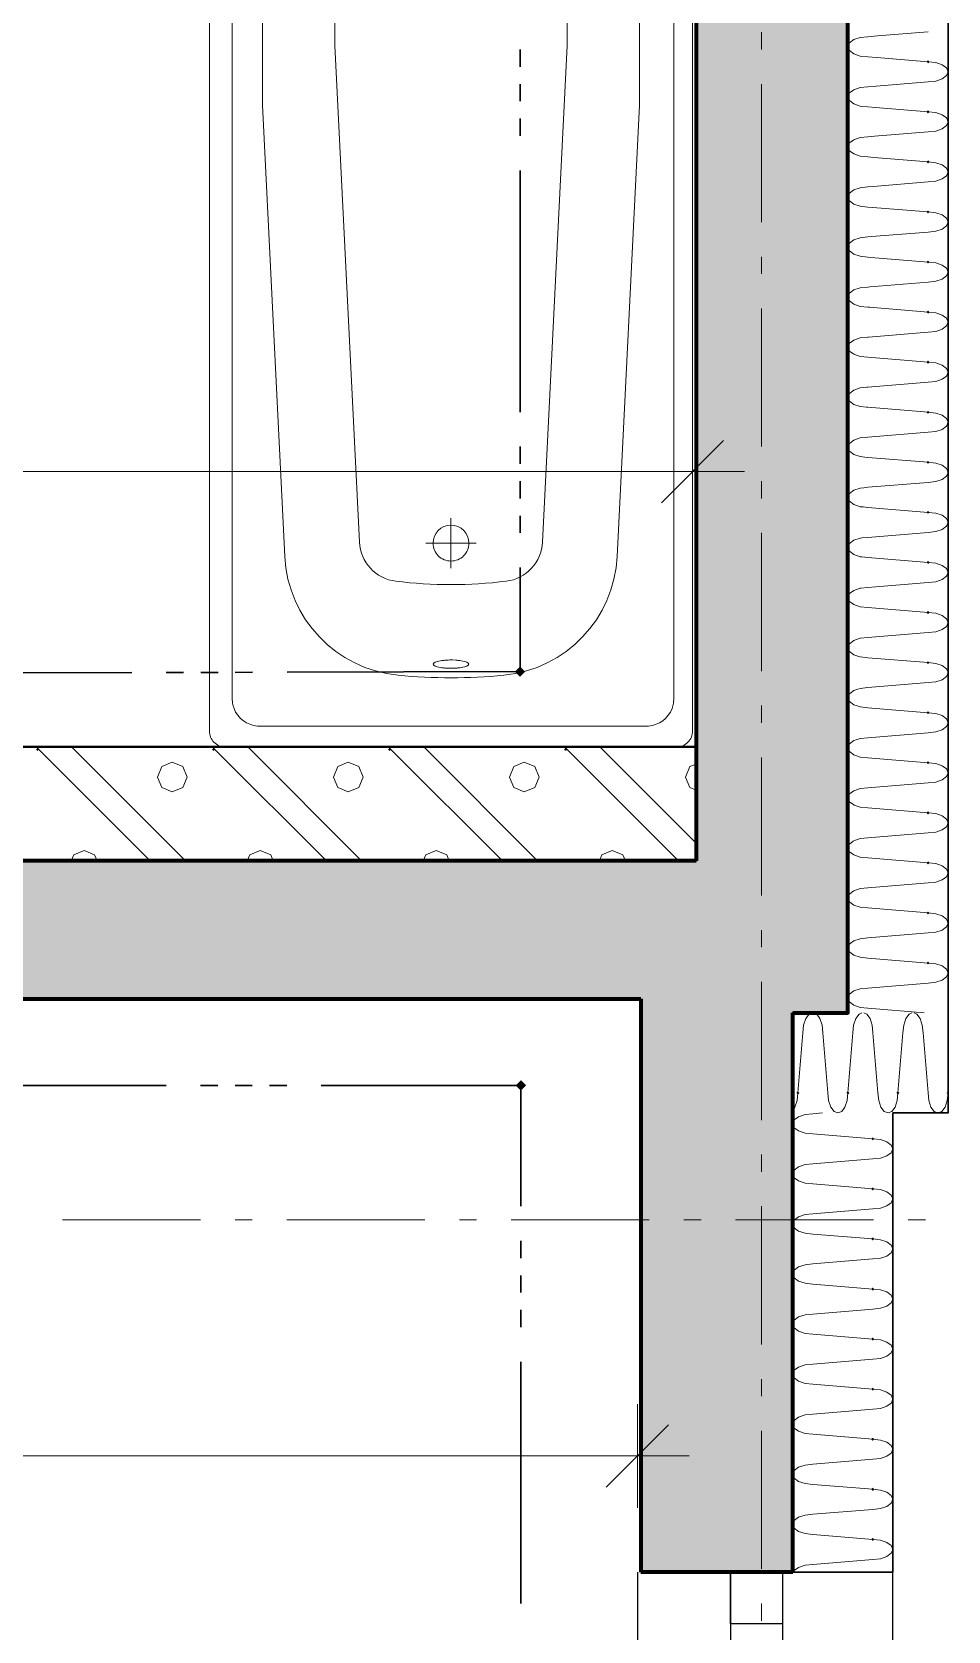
# Model space of a CAD drawing. Header units: millimetres. Extents: x 0 to 594, y 0 to 420.
# Drawn here: x 537.13 to 550.54, y 254.21 to 277.61 of the extents above; entities that cross this region are included whole.
import ezdxf

# ---------------------------------------------------------------- set-up
doc = ezdxf.new("R2010")
doc.units = ezdxf.units.MM
doc.header["$LTSCALE"] = 8
for name, color, linetype in [('PDF_Instalacni prizdivky', 7, 'Continuous'), ('PDF_Koty delkove', 7, 'Continuous'), ('PDF_Okna', 7, 'Continuous'), ('PDF_Osy hlavni', 7, 'Continuous'), ('PDF_Pozarni useky', 7, 'Continuous'), ('PDF_Sanita', 7, 'Continuous'), ('PDF_Steny obvodove nosne', 7, 'Continuous'), ('PDF_Zatepleni', 7, 'Continuous')]:
    doc.layers.add(name, color=color, linetype=linetype)

msp = doc.modelspace()

# ---------------------------------------------------------------- linework, layer by layer
at = {"layer": 'PDF_Instalacni prizdivky', "lineweight": 40}
msp.add_lwpolyline([(522.185, 265.48), (546.044, 265.48), (546.853, 265.48), (546.853, 267.148), (546.802, 267.148), (522.185, 267.148)], close=True, dxfattribs=at)
at = {"layer": 'PDF_Instalacni prizdivky', "lineweight": 9}
for points in [[(537.249, 267.092), (537.193, 267.148)], [(538.861, 265.48), (537.249, 267.092)], [(539.377, 265.48), (537.709, 267.148)], [(539.827, 267.092), (539.771, 267.148)], [(541.439, 265.48), (539.827, 267.092)], [(541.955, 265.48), (540.287, 267.148)], [(542.405, 267.092), (542.349, 267.148)], [(544.017, 265.48), (542.405, 267.092)], [(544.533, 265.48), (542.865, 267.148)], [(544.983, 267.092), (544.927, 267.148)], [(546.595, 265.48), (544.983, 267.092)], [(546.853, 265.738), (545.443, 267.148)], [(546.763, 266.859), (546.7, 266.706), (546.763, 266.553), (546.853, 266.515)], [(546.853, 266.896), (546.763, 266.859)], [(538.084, 265.48), (538.046, 265.57), (537.893, 265.633), (537.74, 265.57), (537.703, 265.48)], [(540.662, 265.48), (540.624, 265.57), (540.471, 265.633), (540.318, 265.57), (540.281, 265.48)], [(543.24, 265.48), (543.202, 265.57), (543.049, 265.633), (542.896, 265.57), (542.859, 265.48)], [(545.818, 265.48), (545.78, 265.57), (545.627, 265.633), (545.474, 265.57), (545.437, 265.48)]]:
    msp.add_lwpolyline(points, dxfattribs=at)
for points in [[(539.182, 266.922), (539.029, 266.859), (538.966, 266.706), (539.029, 266.553), (539.182, 266.489), (539.335, 266.553), (539.399, 266.706), (539.335, 266.859)], [(541.76, 266.922), (541.607, 266.859), (541.544, 266.706), (541.607, 266.553), (541.76, 266.489), (541.913, 266.553), (541.977, 266.706), (541.913, 266.859)], [(544.338, 266.922), (544.185, 266.859), (544.122, 266.706), (544.185, 266.553), (544.338, 266.489), (544.491, 266.553), (544.555, 266.706), (544.491, 266.859)]]:
    msp.add_lwpolyline(points, close=True, dxfattribs=at)
at = {"layer": 'PDF_Instalacni prizdivky', "lineweight": 9, "transparency": 33554559}
for points in [[(537.21, 267.088), (537.187, 267.11), (537.233, 267.11), (537.21, 267.133)], [(539.788, 267.088), (539.765, 267.11), (539.811, 267.11), (539.788, 267.133)], [(542.366, 267.088), (542.343, 267.11), (542.389, 267.11), (542.366, 267.133)], [(544.944, 267.088), (544.921, 267.11), (544.967, 267.11), (544.944, 267.133)]]:
    msp.add_solid(points, dxfattribs=at)
at = {"layer": 'PDF_Koty delkove', "lineweight": 18}
for points in [[(546.802, 271.936), (546.802, 271.178), (546.802, 270.42)], [(547.257, 271.633), (546.348, 270.723)], [(546.802, 271.178), (534.107, 271.178), (533.581, 271.178), (522.185, 271.178), (520.618, 271.178), (513.036, 271.178), (511.469, 271.178), (497.872, 271.178)], [(546.802, 271.178), (547.561, 271.178)], [(545.994, 257.527), (545.994, 256.769), (545.994, 256.01)], [(546.449, 257.224), (545.539, 256.314)], [(545.994, 256.769), (528.82, 256.769), (515.851, 256.769), (511.924, 256.769), (503.432, 256.769), (489.075, 256.769), (483.01, 256.769), (472.901, 256.769), (471.435, 256.769), (437.416, 256.769), (431.451, 256.769), (419.32, 256.769), (408.047, 256.769)], [(545.994, 256.769), (546.752, 256.769)]]:
    msp.add_lwpolyline(points, dxfattribs=at)
at = {"layer": 'PDF_Okna', "lineweight": 25}
for points in [[(545.994, 255.067), (545.994, 247.485)], [(547.359, 255.067), (547.359, 247.485)], [(548.117, 255.067), (548.117, 247.485)], [(549.734, 247.485), (549.734, 255.067)]]:
    msp.add_lwpolyline(points, dxfattribs=at)
msp.add_lwpolyline([(548.117, 255.067), (548.117, 254.309), (547.359, 254.309), (547.359, 255.067)], close=True, dxfattribs=at)
at = {"layer": 'PDF_Osy hlavni', "lineweight": 18}
for points in [[(547.813, 277.356), (547.813, 277.609)], [(547.813, 274.829), (547.813, 276.851)], [(547.813, 274.071), (547.813, 274.324)], [(547.813, 271.543), (547.813, 273.565)], [(547.813, 270.785), (547.813, 271.038)], [(547.813, 268.258), (547.813, 270.28)], [(547.813, 267.499), (547.813, 267.752)], [(547.813, 264.972), (547.813, 266.994)], [(547.813, 264.214), (547.813, 264.467)], [(547.813, 261.686), (547.813, 263.708)], [(547.813, 260.928), (547.813, 261.181)], [(547.813, 258.401), (547.813, 260.423)], [(539.596, 260.223), (537.574, 260.223)], [(540.354, 260.223), (540.102, 260.223)], [(542.882, 260.223), (540.86, 260.223)], [(543.64, 260.223), (543.387, 260.223)], [(546.167, 260.223), (544.146, 260.223)], [(546.926, 260.223), (546.673, 260.223)], [(549.453, 260.223), (547.431, 260.223)], [(550.211, 260.223), (549.959, 260.223)], [(547.813, 257.643), (547.813, 257.895)], [(547.813, 255.115), (547.813, 257.137)], [(547.813, 254.357), (547.813, 254.61)]]:
    msp.add_lwpolyline(points, dxfattribs=at)
at = {"layer": 'PDF_Pozarni useky', "lineweight": 30}
for points in [[(544.275, 277.104), (544.275, 277.356)], [(544.275, 276.598), (544.275, 276.851)], [(544.275, 276.093), (544.275, 276.345)], [(544.275, 272.049), (544.275, 275.587)], [(544.275, 271.291), (544.275, 271.543)], [(544.275, 270.785), (544.275, 271.038)], [(544.275, 270.28), (544.275, 270.532)], [(540.864, 268.241), (544.275, 268.25), (544.275, 269.774)], [(538.59, 268.235), (535.051, 268.226)], [(539.348, 268.237), (539.095, 268.237)], [(539.853, 268.239), (539.601, 268.238)], [(540.359, 268.24), (540.106, 268.239)], [(539.091, 262.193), (535.552, 262.193)], [(539.849, 262.193), (539.596, 262.193)], [(540.354, 262.193), (540.102, 262.193)], [(540.86, 262.193), (540.607, 262.193)], [(544.288, 262.193), (541.365, 262.193)], [(544.288, 260.423), (544.288, 262.193)], [(544.288, 259.664), (544.288, 259.917)], [(544.288, 259.159), (544.288, 259.412)], [(544.288, 258.654), (544.288, 258.906)], [(544.288, 254.61), (544.288, 258.148)]]:
    msp.add_lwpolyline(points, dxfattribs=at)
at = {"layer": 'PDF_Pozarni useky', "lineweight": 30, "transparency": 33554559}
for points in [[(544.275, 268.174), (544.199, 268.25), (544.351, 268.25), (544.275, 268.326)], [(544.351, 268.25), (544.275, 268.174), (544.275, 268.326), (544.199, 268.25)], [(544.364, 262.193), (544.288, 262.117), (544.288, 262.269), (544.212, 262.193)], [(544.288, 262.117), (544.212, 262.193), (544.364, 262.193), (544.288, 262.269)]]:
    msp.add_solid(points, dxfattribs=at)
at = {"layer": 'PDF_Sanita', "lineweight": 13}
for points in [[(539.726, 284.103), (539.726, 284.102), (539.726, 267.381, 0.414236), (539.958, 267.148), (546.57, 267.148, 0.414227), (546.802, 267.381), (546.802, 284.102, 0.41423), (546.57, 284.334), (539.958, 284.334, 0.414233), (539.726, 284.103)], [(544.073, 269.573, 0.364872), (544.605, 270.145), (544.964, 277.417), (544.963, 279.572, 0.395997), (544.014, 280.581, 0.031047), (542.514, 280.581, 0.395991), (541.565, 279.572), (541.564, 277.417), (541.923, 270.145, 0.364869), (542.455, 269.573)]]:
    msp.add_lwpolyline(points, format="xyb", dxfattribs=at)
for points in [[(540.059, 275.741), (540.061, 283.664)], [(546.528, 283.664), (546.53, 275.741), (546.53, 267.861), (546.523, 267.786), (546.515, 267.747), (546.502, 267.71), (546.478, 267.658), (546.446, 267.61), (546.405, 267.564), (546.365, 267.53), (546.32, 267.501), (546.271, 267.479), (546.216, 267.462), (546.159, 267.453), (543.294, 267.451)], [(543.294, 267.451), (540.43, 267.453), (540.373, 267.462), (540.318, 267.479), (540.269, 267.501), (540.224, 267.53), (540.184, 267.564), (540.143, 267.61), (540.111, 267.658), (540.087, 267.71), (540.074, 267.747), (540.065, 267.786), (540.059, 267.861), (540.059, 275.741)], [(543.264, 270.498), (543.264, 269.762)], [(542.896, 270.13), (543.632, 270.13)], [(543.112, 268.31), (543.088, 268.314), (543.061, 268.321), (543.034, 268.33), (543.011, 268.344), (543.001, 268.359), (543.011, 268.375), (543.034, 268.389), (543.061, 268.398), (543.088, 268.405), (543.112, 268.409), (543.132, 268.412), (543.148, 268.414), (543.162, 268.415), (543.174, 268.416), (543.185, 268.417), (543.193, 268.418), (543.221, 268.419), (543.249, 268.42), (543.288, 268.42), (543.335, 268.418), (543.344, 268.417), (543.354, 268.416), (543.366, 268.415), (543.38, 268.414), (543.396, 268.412), (543.416, 268.409), (543.44, 268.405), (543.467, 268.398), (543.495, 268.389), (543.518, 268.375), (543.527, 268.359), (543.518, 268.344), (543.495, 268.33), (543.467, 268.321), (543.44, 268.314), (543.416, 268.31), (543.396, 268.307), (543.38, 268.305), (543.366, 268.304), (543.354, 268.302), (543.344, 268.302), (543.335, 268.301), (543.327, 268.301), (543.302, 268.299), (543.276, 268.299), (543.236, 268.299)], [(543.236, 268.299), (543.185, 268.302), (543.174, 268.302), (543.162, 268.304), (543.148, 268.305), (543.132, 268.307), (543.112, 268.31)]]:
    msp.add_lwpolyline(points, dxfattribs=at)
for points in [[(540.83, 269.937, 0.372028), (542.49, 268.197, 0.048466), (544.039, 268.197, 0.372028), (545.698, 269.937), (546.024, 276.541), (546.024, 281.661, 0.387973), (544.626, 283.191, 0.045249), (541.902, 283.191, 0.387974), (540.504, 281.661), (540.504, 276.541)], [(543.527, 270.13, 0.414202), (543.264, 270.393, 0.414202), (543.001, 270.13, 0.414218), (543.264, 269.868, 0.414218)]]:
    msp.add_lwpolyline(points, format="xyb", close=True, dxfattribs=at)
at = {"layer": 'PDF_Sanita', "lineweight": 9}
msp.add_arc((543.264, 276.165), 6.641, 263.0014, 276.9986, dxfattribs=at)
at = {"layer": 'PDF_Steny obvodove nosne', "lineweight": 70}
for points in [[(546.853, 277.812), (546.853, 267.148), (546.853, 265.48)], [(549.077, 265.48), (549.077, 277.812)], [(546.044, 265.48), (522.185, 265.48), (520.618, 265.48), (513.036, 265.48), (511.469, 265.48), (508.487, 265.48)], [(546.853, 265.48), (546.044, 265.48)], [(548.268, 263.256), (549.077, 263.256), (549.077, 265.48)], [(508.487, 263.458), (546.044, 263.458)], [(546.044, 263.458), (546.044, 263.407), (546.044, 263.256)], [(546.044, 263.256), (546.044, 255.067)], [(548.268, 255.067), (548.268, 261.79), (548.268, 263.256)], [(548.268, 255.067), (548.117, 255.067), (547.359, 255.067), (546.044, 255.067)]]:
    msp.add_lwpolyline(points, dxfattribs=at)
at = {"layer": 'PDF_Steny obvodove nosne', "color": 9, "lineweight": 9, "true_color": 0xc0c0c0, "transparency": 33554559}
for points in [[(546.853, 265.48), (549.077, 265.48), (546.853, 277.812), (549.077, 277.812)], [(508.487, 263.458), (546.044, 263.458), (508.487, 265.48), (546.044, 265.48)], [(549.077, 265.48), (546.044, 265.48), (549.077, 263.256), (546.044, 263.256)], [(546.044, 255.067), (548.268, 255.067), (546.044, 263.256), (548.268, 263.256)]]:
    msp.add_solid(points, dxfattribs=at)
at = {"layer": 'PDF_Zatepleni', "lineweight": 30}
for points in [[(549.077, 277.812), (549.077, 265.48), (549.077, 263.256), (548.268, 263.256), (548.268, 261.79)], [(549.734, 261.79), (550.543, 261.79), (550.543, 263.256), (550.543, 277.812)], [(548.268, 261.79), (548.268, 255.067)], [(549.734, 255.067), (549.734, 261.79)], [(549.734, 255.067), (548.268, 255.067)]]:
    msp.add_lwpolyline(points, dxfattribs=at)
at = {"layer": 'PDF_Zatepleni', "lineweight": 9}
for points in [[(550.25, 277.617), (549.512, 277.556), (549.37, 277.544)], [(549.37, 277.544), (549.258, 277.533), (549.162, 277.501), (549.098, 277.453), (549.077, 277.412)], [(549.077, 277.382), (549.098, 277.341), (549.162, 277.293), (549.258, 277.261), (549.37, 277.25)], [(549.37, 277.25), (549.502, 277.239), (550.25, 277.177)], [(549.37, 277.25), (549.37, 277.25)], [(550.543, 277.031), (550.521, 277.087), (550.457, 277.134), (550.362, 277.166), (550.25, 277.177)], [(550.25, 276.884), (550.362, 276.895), (550.457, 276.927), (550.521, 276.975), (550.543, 277.031)], [(549.37, 276.811), (549.258, 276.8), (549.162, 276.768), (549.098, 276.721), (549.077, 276.68)], [(549.49, 276.821), (549.37, 276.811)], [(550.25, 276.884), (549.49, 276.821)], [(549.077, 276.649), (549.098, 276.608), (549.162, 276.56), (549.258, 276.528), (549.37, 276.517)], [(549.37, 276.517), (549.48, 276.508), (550.25, 276.444)], [(549.37, 276.517), (549.37, 276.517)], [(550.543, 276.298), (550.521, 276.354), (550.457, 276.401), (550.362, 276.433), (550.25, 276.444)], [(550.25, 276.151), (550.362, 276.162), (550.457, 276.194), (550.521, 276.242), (550.543, 276.298)], [(549.37, 276.079), (549.258, 276.067), (549.162, 276.035), (549.098, 275.988), (549.077, 275.947)], [(550.25, 276.151), (549.467, 276.087), (549.37, 276.079)], [(549.077, 275.916), (549.098, 275.875), (549.162, 275.827), (549.258, 275.795), (549.37, 275.784)], [(549.37, 275.784), (549.458, 275.777), (550.25, 275.711), (550.362, 275.7), (550.457, 275.668), (550.521, 275.621), (550.543, 275.565)], [(549.37, 275.784), (549.37, 275.784)], [(550.25, 275.418), (550.362, 275.429), (550.457, 275.461), (550.521, 275.509), (550.543, 275.565)], [(549.37, 275.346), (549.258, 275.334), (549.162, 275.302), (549.098, 275.255), (549.077, 275.214)], [(550.25, 275.418), (549.445, 275.352), (549.37, 275.346)], [(549.077, 275.183), (549.098, 275.142), (549.162, 275.094), (549.258, 275.062), (549.37, 275.051)], [(549.37, 275.051), (549.436, 275.046), (550.25, 274.978), (550.362, 274.967), (550.457, 274.935), (550.521, 274.888), (550.543, 274.832)], [(549.37, 275.051), (549.37, 275.051)], [(550.25, 274.685), (550.362, 274.696), (550.457, 274.728), (550.521, 274.776), (550.543, 274.832)], [(549.37, 274.613), (549.258, 274.601), (549.162, 274.569), (549.098, 274.522), (549.077, 274.481)], [(550.25, 274.685), (549.423, 274.617), (549.37, 274.613)], [(549.077, 274.45), (549.098, 274.409), (549.162, 274.361), (549.258, 274.329), (549.37, 274.318)], [(549.37, 274.318), (549.413, 274.314), (550.25, 274.245), (550.362, 274.234), (550.457, 274.202), (550.521, 274.155), (550.543, 274.099)], [(549.37, 274.318), (549.37, 274.318)], [(550.362, 273.963), (550.457, 273.995), (550.521, 274.043), (550.543, 274.099)], [(549.37, 273.88), (549.258, 273.868), (549.162, 273.837), (549.098, 273.789), (549.077, 273.748)], [(550.25, 273.952), (549.4, 273.882), (549.37, 273.88)], [(550.25, 273.952), (550.362, 273.963)], [(549.077, 273.717), (549.098, 273.676), (549.162, 273.628), (549.258, 273.596), (549.37, 273.585)], [(549.37, 273.585), (549.391, 273.583), (550.25, 273.512)], [(549.37, 273.585), (549.37, 273.585)], [(550.543, 273.366), (550.521, 273.422), (550.457, 273.47), (550.362, 273.501), (550.25, 273.512)], [(550.25, 273.219), (549.378, 273.147), (549.37, 273.147)], [(550.25, 273.219), (550.362, 273.23), (550.457, 273.262), (550.521, 273.31), (550.543, 273.366)], [(549.37, 273.147), (549.258, 273.136), (549.162, 273.104), (549.098, 273.056), (549.077, 273.015)], [(549.077, 272.984), (549.098, 272.943), (549.162, 272.895), (549.258, 272.863), (549.369, 272.852), (549.37, 272.852)], [(549.37, 272.852), (550.25, 272.78)], [(549.37, 272.852), (549.37, 272.852)], [(550.543, 272.633), (550.521, 272.689), (550.457, 272.737), (550.362, 272.768), (550.25, 272.78)], [(550.25, 272.486), (549.37, 272.414)], [(550.25, 272.486), (550.362, 272.497), (550.457, 272.529), (550.521, 272.577), (550.543, 272.633)], [(549.37, 272.414), (549.356, 272.412), (549.258, 272.403), (549.162, 272.371), (549.098, 272.323), (549.077, 272.282)], [(549.077, 272.251), (549.098, 272.21), (549.162, 272.162), (549.258, 272.13), (549.347, 272.121)], [(549.347, 272.121), (549.37, 272.119)], [(549.37, 272.119), (550.25, 272.047)], [(549.37, 272.119), (549.37, 272.119)], [(550.543, 271.9), (550.521, 271.956), (550.457, 272.004), (550.362, 272.035), (550.25, 272.047)], [(550.25, 271.753), (550.362, 271.765), (550.457, 271.796), (550.521, 271.844), (550.543, 271.9)], [(549.37, 271.681), (549.333, 271.677), (549.258, 271.67), (549.162, 271.638), (549.098, 271.59), (549.077, 271.549)], [(550.25, 271.753), (549.37, 271.681)], [(549.077, 271.518), (549.098, 271.477), (549.162, 271.429), (549.258, 271.397), (549.324, 271.391), (549.37, 271.386)], [(549.37, 271.386), (550.25, 271.314)], [(549.37, 271.386), (549.37, 271.386)], [(550.543, 271.167), (550.521, 271.223), (550.457, 271.271), (550.362, 271.302), (550.25, 271.314)], [(550.25, 271.02), (550.362, 271.032), (550.457, 271.063), (550.521, 271.111), (550.543, 271.167)], [(549.37, 270.948), (549.311, 270.942), (549.258, 270.937), (549.162, 270.905), (549.098, 270.857), (549.077, 270.816)], [(550.25, 271.02), (549.37, 270.948)], [(549.077, 270.785), (549.098, 270.744), (549.162, 270.696), (549.258, 270.664), (549.302, 270.66), (549.37, 270.653)], [(549.37, 270.653), (550.25, 270.581)], [(549.37, 270.653), (549.37, 270.653)], [(550.521, 270.49), (550.457, 270.538), (550.362, 270.569), (550.25, 270.581)], [(550.25, 270.287), (550.362, 270.299), (550.457, 270.33), (550.521, 270.378), (550.543, 270.434)], [(550.543, 270.434), (550.521, 270.49)], [(549.37, 270.215), (549.288, 270.207), (549.258, 270.204), (549.162, 270.172), (549.098, 270.124), (549.077, 270.083)], [(550.25, 270.287), (549.37, 270.215)], [(549.077, 270.052), (549.098, 270.011), (549.162, 269.963), (549.258, 269.931), (549.28, 269.929), (549.37, 269.92)], [(549.37, 269.92), (550.25, 269.848)], [(549.37, 269.92), (549.37, 269.92)], [(550.543, 269.701), (550.521, 269.757), (550.457, 269.805), (550.362, 269.837), (550.25, 269.848)], [(550.25, 269.555), (550.362, 269.566), (550.457, 269.597), (550.521, 269.645), (550.543, 269.701)], [(549.37, 269.482), (549.266, 269.472), (549.258, 269.471), (549.162, 269.439), (549.098, 269.391), (549.077, 269.35)], [(550.25, 269.555), (549.37, 269.482)], [(549.077, 269.319), (549.098, 269.278), (549.162, 269.23), (549.258, 269.199), (549.258, 269.199), (549.37, 269.187)], [(549.37, 269.187), (550.25, 269.115)], [(549.37, 269.187), (549.37, 269.187)], [(550.543, 268.968), (550.521, 269.024), (550.457, 269.072), (550.362, 269.104), (550.25, 269.115)], [(550.25, 268.822), (550.362, 268.833), (550.457, 268.865), (550.521, 268.912), (550.543, 268.968)], [(549.37, 268.749), (549.258, 268.738), (549.244, 268.733), (549.162, 268.706), (549.098, 268.658), (549.077, 268.617)], [(550.25, 268.822), (549.37, 268.749)], [(549.077, 268.586), (549.098, 268.545), (549.162, 268.498), (549.236, 268.473), (549.258, 268.466), (549.37, 268.454)], [(549.37, 268.454), (550.25, 268.382)], [(549.37, 268.454), (549.37, 268.454)], [(550.543, 268.235), (550.521, 268.291), (550.457, 268.339), (550.362, 268.371), (550.25, 268.382)], [(549.37, 268.016), (549.258, 268.005), (549.221, 267.993), (549.162, 267.973), (549.098, 267.925)], [(550.25, 268.089), (549.37, 268.016)], [(550.25, 268.089), (550.362, 268.1), (550.457, 268.132), (550.521, 268.179), (550.543, 268.235)], [(549.098, 267.925), (549.077, 267.884)], [(549.077, 267.853), (549.098, 267.812), (549.162, 267.765), (549.214, 267.747), (549.258, 267.733), (549.37, 267.721)], [(549.37, 267.721), (550.25, 267.649)], [(549.37, 267.721), (549.37, 267.721)], [(550.543, 267.502), (550.521, 267.558), (550.457, 267.606), (550.362, 267.638), (550.25, 267.649)], [(550.25, 267.356), (549.37, 267.283), (549.258, 267.272), (549.199, 267.252), (549.162, 267.24), (549.098, 267.192), (549.077, 267.151)], [(550.25, 267.356), (550.362, 267.367), (550.457, 267.399), (550.521, 267.446), (550.543, 267.502)], [(549.077, 267.12), (549.098, 267.079), (549.162, 267.032), (549.192, 267.022), (549.258, 267), (549.37, 266.988)], [(549.37, 266.988), (550.25, 266.916)], [(549.37, 266.988), (549.37, 266.988)], [(550.543, 266.769), (550.521, 266.825), (550.457, 266.873), (550.362, 266.905), (550.25, 266.916)], [(550.25, 266.623), (549.37, 266.55), (549.258, 266.539), (549.176, 266.512), (549.162, 266.507), (549.098, 266.459), (549.077, 266.418)], [(550.25, 266.623), (550.362, 266.634), (550.457, 266.666), (550.521, 266.713), (550.543, 266.769)], [(549.077, 266.387), (549.098, 266.346), (549.162, 266.299), (549.17, 266.296), (549.258, 266.267), (549.37, 266.256)], [(549.37, 266.256), (550.25, 266.183)], [(549.37, 266.256), (549.37, 266.256)], [(550.543, 266.036), (550.521, 266.092), (550.457, 266.14), (550.362, 266.172), (550.25, 266.183)], [(550.25, 265.89), (550.362, 265.901), (550.457, 265.933), (550.521, 265.98), (550.543, 266.036)], [(549.37, 265.817), (549.258, 265.806), (549.162, 265.774), (549.154, 265.768), (549.098, 265.726), (549.077, 265.685)], [(550.25, 265.89), (549.37, 265.817)], [(549.077, 265.654), (549.098, 265.614), (549.148, 265.576), (549.162, 265.566), (549.258, 265.534), (549.37, 265.523)], [(549.37, 265.523), (550.25, 265.45)], [(549.37, 265.523), (549.37, 265.523)], [(550.543, 265.303), (550.521, 265.359), (550.457, 265.407), (550.362, 265.439), (550.25, 265.45)], [(550.25, 265.157), (550.362, 265.168), (550.457, 265.2), (550.521, 265.247), (550.543, 265.303)], [(549.37, 265.084), (549.258, 265.073), (549.162, 265.041), (549.131, 265.018), (549.098, 264.993), (549.077, 264.952)], [(550.25, 265.157), (549.37, 265.084)], [(549.077, 264.922), (549.098, 264.881), (549.126, 264.86), (549.162, 264.833)], [(549.162, 264.833), (549.258, 264.801), (549.37, 264.79)], [(549.37, 264.79), (550.25, 264.717)], [(549.37, 264.79), (549.37, 264.79)], [(550.543, 264.57), (550.521, 264.627), (550.457, 264.674), (550.362, 264.706), (550.25, 264.717)], [(550.25, 264.424), (550.362, 264.435), (550.457, 264.467), (550.521, 264.514), (550.543, 264.57)], [(549.37, 264.351), (549.258, 264.34), (549.162, 264.308), (549.108, 264.268), (549.098, 264.26), (549.077, 264.219)], [(550.25, 264.424), (549.37, 264.351)], [(549.077, 264.189), (549.098, 264.148), (549.104, 264.143), (549.162, 264.1), (549.258, 264.068), (549.37, 264.057)], [(549.37, 264.057), (550.25, 263.984)], [(549.37, 264.057), (549.37, 264.057)], [(550.543, 263.838), (550.521, 263.894), (550.457, 263.941), (550.362, 263.973), (550.25, 263.984)], [(550.25, 263.691), (550.362, 263.702), (550.457, 263.734), (550.521, 263.781), (550.543, 263.838)], [(549.37, 263.618), (549.258, 263.607), (549.162, 263.575), (549.098, 263.527), (549.085, 263.501), (549.077, 263.486)], [(550.25, 263.691), (549.37, 263.618)], [(549.077, 263.456), (549.083, 263.445), (549.098, 263.415), (549.162, 263.367), (549.258, 263.335), (549.37, 263.324)], [(548.549, 263.256), (548.508, 263.235), (548.46, 263.171), (548.428, 263.075), (548.417, 262.963)], [(548.579, 263.256), (548.62, 263.235), (548.668, 263.171), (548.7, 263.075), (548.711, 262.963), (548.784, 262.083), (548.795, 261.971), (548.827, 261.876), (548.874, 261.812), (548.931, 261.79), (548.987, 261.812), (549.034, 261.876)], [(549.282, 263.256), (549.241, 263.235), (549.193, 263.171), (549.161, 263.075), (549.15, 262.963)], [(549.312, 263.256), (549.353, 263.235), (549.401, 263.171), (549.433, 263.075), (549.444, 262.963), (549.517, 262.083), (549.528, 261.971), (549.56, 261.876), (549.607, 261.812), (549.664, 261.79), (549.72, 261.812), (549.767, 261.876), (549.799, 261.971), (549.81, 262.083), (549.883, 262.963)], [(549.37, 263.324), (550.193, 263.256)], [(549.37, 263.324), (549.37, 263.324)], [(550.015, 263.256), (549.974, 263.235), (549.926, 263.171), (549.894, 263.075), (549.883, 262.963)], [(550.045, 263.256), (550.086, 263.235), (550.134, 263.171), (550.166, 263.075), (550.177, 262.963), (550.25, 262.083), (550.261, 261.971), (550.293, 261.876), (550.34, 261.812), (550.396, 261.79), (550.453, 261.812), (550.5, 261.876), (550.532, 261.971), (550.543, 262.083)], [(548.417, 262.963), (548.344, 262.083)], [(548.417, 262.963), (548.417, 262.963)], [(549.15, 262.963), (549.077, 262.083)], [(549.15, 262.963), (549.15, 262.963)], [(549.883, 262.963), (549.883, 262.963)], [(548.268, 261.832), (548.301, 261.876), (548.333, 261.971), (548.344, 262.083)], [(549.034, 261.876), (549.066, 261.971), (549.077, 262.083)], [(548.562, 261.778), (548.449, 261.767), (548.353, 261.735), (548.289, 261.687), (548.269, 261.646)], [(548.706, 261.79), (548.562, 261.778)], [(548.269, 261.615), (548.289, 261.574), (548.353, 261.527), (548.449, 261.495), (548.562, 261.483)], [(548.562, 261.483), (549.441, 261.411)], [(548.562, 261.483), (548.562, 261.483)], [(549.734, 261.264), (549.712, 261.32), (549.648, 261.368), (549.553, 261.4), (549.441, 261.411)], [(549.441, 261.118), (549.553, 261.129), (549.648, 261.161), (549.712, 261.208), (549.734, 261.264)], [(548.562, 261.045), (548.449, 261.034), (548.353, 261.002), (548.289, 260.954), (548.269, 260.913)], [(549.441, 261.118), (548.562, 261.045)], [(548.269, 260.882), (548.289, 260.841), (548.353, 260.794), (548.449, 260.762), (548.562, 260.75)], [(548.562, 260.75), (549.441, 260.678)], [(548.562, 260.75), (548.562, 260.75)], [(548.562, 260.312), (549.441, 260.385), (549.553, 260.396), (549.648, 260.428), (549.712, 260.475), (549.734, 260.531)], [(549.734, 260.531), (549.712, 260.587), (549.648, 260.635), (549.553, 260.667), (549.441, 260.678)], [(548.562, 260.312), (548.449, 260.301), (548.353, 260.269), (548.289, 260.221), (548.269, 260.18)], [(548.269, 260.149), (548.289, 260.108), (548.353, 260.061), (548.449, 260.029), (548.562, 260.017)], [(548.562, 260.017), (549.441, 259.945)], [(548.562, 260.017), (548.562, 260.017)], [(549.734, 259.798), (549.712, 259.854), (549.648, 259.902), (549.553, 259.934), (549.441, 259.945)], [(548.562, 259.579), (549.441, 259.652), (549.553, 259.663), (549.648, 259.695), (549.712, 259.742), (549.734, 259.798)], [(548.562, 259.579), (548.449, 259.568), (548.353, 259.536), (548.289, 259.488), (548.269, 259.447)], [(548.269, 259.416), (548.289, 259.375), (548.353, 259.328), (548.449, 259.296), (548.562, 259.285)], [(548.562, 259.285), (549.441, 259.212)], [(548.562, 259.285), (548.562, 259.285)], [(549.734, 259.065), (549.712, 259.121), (549.648, 259.169), (549.553, 259.201), (549.441, 259.212)], [(548.562, 258.846), (549.441, 258.919), (549.553, 258.93), (549.648, 258.962), (549.712, 259.009), (549.734, 259.065)], [(548.562, 258.846), (548.449, 258.835), (548.353, 258.803), (548.289, 258.755), (548.269, 258.714)], [(548.269, 258.683), (548.289, 258.643), (548.353, 258.595), (548.449, 258.563), (548.562, 258.552)], [(548.562, 258.552), (549.441, 258.479)], [(548.562, 258.552), (548.562, 258.552)], [(549.734, 258.332), (549.712, 258.388), (549.648, 258.436), (549.553, 258.468), (549.441, 258.479)], [(548.562, 258.113), (549.441, 258.186), (549.553, 258.197), (549.648, 258.229), (549.712, 258.276), (549.734, 258.332)], [(548.562, 258.113), (548.449, 258.102), (548.353, 258.07), (548.289, 258.022), (548.269, 257.981)], [(548.269, 257.951), (548.289, 257.91), (548.353, 257.862), (548.449, 257.83), (548.562, 257.819)], [(548.562, 257.819), (549.441, 257.746)], [(548.562, 257.819), (548.562, 257.819)], [(549.734, 257.599), (549.712, 257.656), (549.648, 257.703), (549.553, 257.735), (549.441, 257.746)], [(548.562, 257.38), (549.441, 257.453), (549.553, 257.464), (549.648, 257.496), (549.712, 257.543), (549.734, 257.599)], [(548.562, 257.38), (548.449, 257.369), (548.353, 257.337), (548.289, 257.289), (548.269, 257.248)], [(548.269, 257.218), (548.289, 257.177), (548.353, 257.129), (548.449, 257.097), (548.562, 257.086)], [(548.562, 257.086), (549.441, 257.013)], [(548.562, 257.086), (548.562, 257.086)], [(549.734, 256.866), (549.712, 256.923), (549.648, 256.97), (549.553, 257.002), (549.441, 257.013)], [(548.562, 256.647), (549.441, 256.72), (549.553, 256.731), (549.648, 256.763), (549.712, 256.81), (549.734, 256.866)], [(548.562, 256.647), (548.449, 256.636), (548.353, 256.604), (548.289, 256.556), (548.269, 256.515)], [(548.269, 256.485), (548.289, 256.444), (548.353, 256.396), (548.449, 256.364), (548.562, 256.353)], [(548.562, 256.353), (549.441, 256.28)], [(548.562, 256.353), (548.562, 256.353)], [(548.562, 255.914), (549.441, 255.987), (549.553, 255.998), (549.648, 256.03), (549.712, 256.077), (549.734, 256.134)], [(549.734, 256.134), (549.712, 256.19), (549.648, 256.237), (549.553, 256.269), (549.441, 256.28)], [(548.562, 255.914), (548.449, 255.903), (548.353, 255.871), (548.289, 255.823), (548.269, 255.782)], [(548.269, 255.752), (548.289, 255.711), (548.353, 255.663), (548.449, 255.631), (548.562, 255.62)], [(548.562, 255.62), (549.441, 255.547)], [(548.562, 255.62), (548.562, 255.62)], [(549.734, 255.401), (549.712, 255.457), (549.648, 255.504), (549.553, 255.536), (549.441, 255.547)], [(549.441, 255.254), (549.553, 255.265), (549.648, 255.297), (549.712, 255.344), (549.734, 255.401)], [(548.562, 255.181), (548.449, 255.17), (548.353, 255.138), (548.289, 255.09), (548.277, 255.067)], [(549.441, 255.254), (548.562, 255.181)]]:
    msp.add_lwpolyline(points, dxfattribs=at)
at = {"layer": 'PDF_Zatepleni', "lineweight": 9, "transparency": 33554559}
for points in [[(550.25, 277.154), (550.227, 277.177), (550.273, 277.177), (550.25, 277.2)], [(550.25, 276.422), (550.227, 276.444), (550.273, 276.444), (550.25, 276.467)], [(550.25, 275.689), (550.227, 275.711), (550.273, 275.711), (550.25, 275.734)], [(550.25, 274.956), (550.227, 274.978), (550.273, 274.978), (550.25, 275.001)], [(550.25, 274.223), (550.227, 274.245), (550.273, 274.245), (550.25, 274.268)], [(550.25, 273.49), (550.227, 273.512), (550.273, 273.512), (550.25, 273.535)], [(550.25, 272.757), (550.227, 272.78), (550.273, 272.78), (550.25, 272.802)], [(550.25, 272.024), (550.227, 272.047), (550.273, 272.047), (550.25, 272.069)], [(550.25, 271.291), (550.227, 271.314), (550.273, 271.314), (550.25, 271.336)], [(550.25, 270.558), (550.227, 270.581), (550.273, 270.581), (550.25, 270.603)], [(550.25, 269.825), (550.227, 269.848), (550.273, 269.848), (550.25, 269.87)], [(550.25, 269.092), (550.227, 269.115), (550.273, 269.115), (550.25, 269.138)], [(550.25, 268.359), (550.227, 268.382), (550.273, 268.382), (550.25, 268.405)], [(550.25, 267.626), (550.227, 267.649), (550.273, 267.649), (550.25, 267.672)], [(550.25, 266.893), (550.227, 266.916), (550.273, 266.916), (550.25, 266.939)], [(550.25, 266.16), (550.227, 266.183), (550.273, 266.183), (550.25, 266.206)], [(550.25, 265.427), (550.227, 265.45), (550.273, 265.45), (550.25, 265.473)], [(550.25, 264.694), (550.227, 264.717), (550.273, 264.717), (550.25, 264.74)], [(550.25, 263.961), (550.227, 263.984), (550.273, 263.984), (550.25, 264.007)], [(548.344, 262.06), (548.321, 262.083), (548.367, 262.083), (548.344, 262.106)], [(549.077, 262.06), (549.054, 262.083), (549.1, 262.083), (549.077, 262.106)], [(549.81, 262.06), (549.787, 262.083), (549.833, 262.083), (549.81, 262.106)], [(550.543, 262.06), (550.52, 262.083), (550.543, 262.106)], [(549.441, 261.388), (549.418, 261.411), (549.464, 261.411), (549.441, 261.434)], [(549.441, 260.655), (549.418, 260.678), (549.464, 260.678), (549.441, 260.701)], [(549.441, 259.922), (549.418, 259.945), (549.464, 259.945), (549.441, 259.968)], [(549.441, 259.189), (549.418, 259.212), (549.464, 259.212), (549.441, 259.235)], [(549.441, 258.456), (549.418, 258.479), (549.464, 258.479), (549.441, 258.502)], [(549.441, 257.723), (549.418, 257.746), (549.464, 257.746), (549.441, 257.769)], [(549.441, 256.99), (549.418, 257.013), (549.464, 257.013), (549.441, 257.036)], [(549.441, 256.257), (549.418, 256.28), (549.464, 256.28), (549.441, 256.303)], [(549.441, 255.524), (549.418, 255.547), (549.464, 255.547), (549.441, 255.57)]]:
    msp.add_solid(points, dxfattribs=at)

doc.saveas('drawing.dxf')
